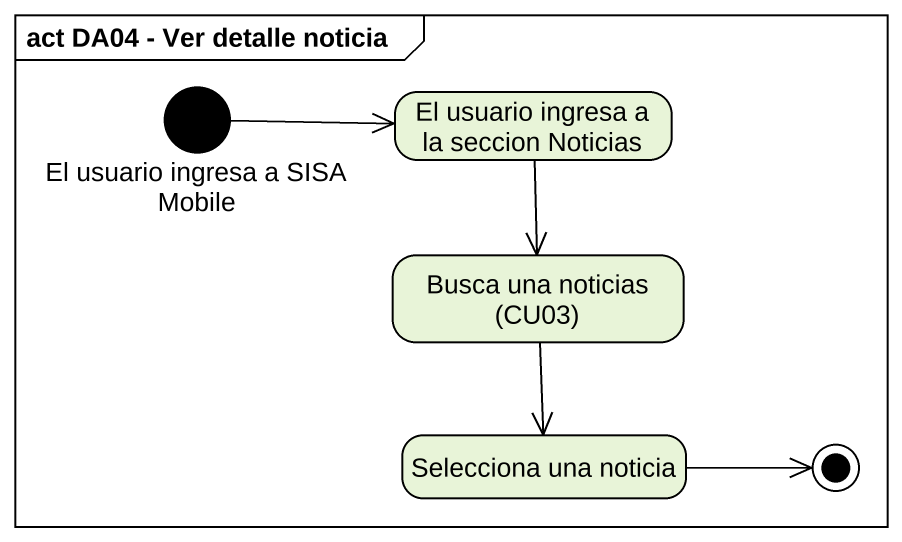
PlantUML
@startuml
mainframe act DA04 - Ver detalle noticia
hide empty description
state "El usuario ingresa a SISA Mobile" as El_usuario_ingresa_a_SISA <<start>>
state "El usuario ingresa a la seccion Noticias" as El_usuario_ingresa_a_la
state "Busca una noticias (CU03)" as Busca_una_noticias_CU03
state "Selecciona una noticia" as Selecciona_una_noticia
El_usuario_ingresa_a_SISA -right-> El_usuario_ingresa_a_la
El_usuario_ingresa_a_la --> Busca_una_noticias_CU03
Busca_una_noticias_CU03 --> Selecciona_una_noticia
Selecciona_una_noticia -right-> [*]
@enduml
